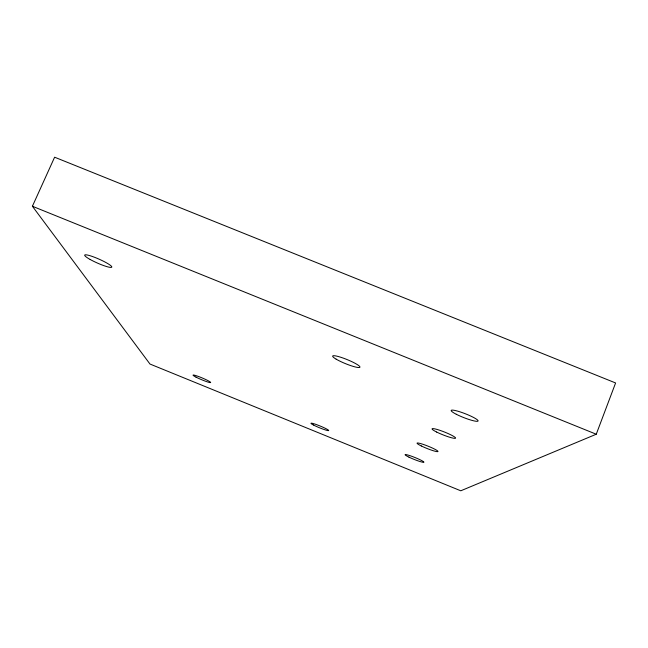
<?xml version="1.0" encoding="UTF-8"?>
<svg xmlns="http://www.w3.org/2000/svg" width="648" height="648" viewBox="0 0 648 648"><rect width="100%" height="100%" fill="white"/><g stroke="black" fill="none" stroke-linecap="round" stroke-linejoin="round"><path stroke-width="0.97" d="M596.257 434.225L615.6 382.96L54.618 157.205L32.4 206.258L149.98 364.038L460.785 490.795L596.257 434.225L32.4 206.258M336.158 359.162A14.718 2.187 22.2 0 0 359.276 367.513A14.718 2.187 22.2 0 0 343.424 358.166A14.718 2.187 22.2 0 0 336.158 359.162M456.289 414.266A14.45 2.074 21.4 0 0 477.957 421.143A14.45 2.074 21.4 0 0 459.618 411.731A14.45 2.074 21.4 0 0 456.289 414.266M436.671 432.062A12.66 1.596 21.6 0 0 455.479 438.234A12.66 1.596 21.6 0 0 439.231 430.118A12.66 1.596 21.6 0 0 436.671 432.062M421.33 445.978A11.259 1.264 21.8 0 0 437.943 451.567A11.259 1.264 21.8 0 0 423.355 444.431A11.259 1.264 21.8 0 0 421.33 445.978M409.001 457.156A10.141 1.029 21.9 0 0 423.881 462.267A10.141 1.029 21.9 0 0 410.646 455.9A10.141 1.029 21.9 0 0 409.001 457.156M313.389 424.983A9.598 0.931 22.3 0 0 328.35 430.637A9.598 0.931 22.3 0 0 317.755 425.08A9.598 0.931 22.3 0 0 313.389 424.983M196.02 377.136A9.582 0.923 22.8 0 0 210.503 382.604A9.582 0.923 22.8 0 0 198.968 376.666A9.582 0.923 22.8 0 0 196.02 377.136M90.129 259.459A14.831 2.122 23.9 0 0 111.731 267.203A14.831 2.122 23.9 0 0 92.842 256.649A14.831 2.122 23.9 0 0 90.129 259.459"/></g></svg>
